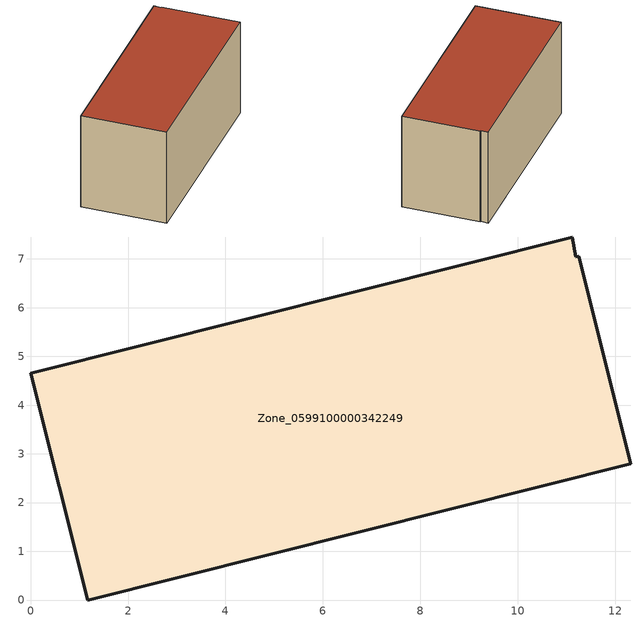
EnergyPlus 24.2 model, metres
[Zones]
Zone_0599100000342249
 floor ground (C_G): 1.17,0 0,4.65 11.12,7.45 11.2,7.05 11.25,7.06 12.32,2.8 z0
 wall outside (C_F): 1.17,0 12.32,2.8 11.25,7.06 11.2,7.05 11.12,7.45 0,4.65 1.17,0 z0:5.66
 roof outside (C_R): 0,4.65 1.17,0 12.32,2.8 11.25,7.06 11.2,7.05 11.12,7.45 z5.66
[BUILDING]
Pand.0599100000342249: North Axis=0; Terrain=City; Loads Convergence Tolerance Value=0.04; Temperature Convergence Tolerance Value=0.4; Solar Distribution=FullExterior; Maximum Number of Warmup Days=25; Minimum Number of Warmup Days=1
[Site:Location]
Rotterdam.The.Hague.AP_ZH_NLD Design_Conditions: Latitude=51.96; Longitude=4.45; Time Zone=1; Elevation=-4.5
[SITE:GROUNDTEMPERATURE:BUILDINGSURFACE]
18, 18, 18, 18, 18, 18, 18, 18, 18, 18, 18, 18
[MATERIAL] Thermal Absorptance=0.9; Solar Absorptance=0.7; Visible Absorptance=0.7
Name | Roughness | Thickness | Conductivity | Density | Specific Heat
G.TI.1992-2005 | MediumSmooth | 0.15 | 0.06 | 540 | 1210
F.TI.1992-2005 | Rough | 0.3 | 0.12 | 1920 | 840
R.TI.1992-2005 | MediumRough | 0.2 | 0.08 | 1500 | 1000
[CONSTRUCTION]
C_G: G.TI.1992-2005
C_F: F.TI.1992-2005
C_R: R.TI.1992-2005
[ZONE]
Zone_0599100000342249: Type=1; Multiplier=1; Ceiling Height=Autocalculate; Volume=Autocalculate; Floor Area=autocalculate; Part of Total Floor Area=Yes
[ZONEINFILTRATION:DESIGNFLOWRATE]
Infil_Zone_0599100000342249: Zone or ZoneList or Space or SpaceList=Zone_0599100000342249; Schedule=AlwaysOn; Design Flow Rate Calculation Method=Flow/Area; Flow Rate per Floor Area=0.0015; Constant Term Coefficient=1; Temperature Term Coefficient=0; Velocity Term Coefficient=0; Velocity Squared Term Coefficient=0
[HVACTEMPLATE:ZONE:IDEALLOADSAIRSYSTEM]
Zone_0599100000342249: Maximum Heating Supply Air Temperature=50; Minimum Cooling Supply Air Temperature=13; Maximum Heating Supply Air Humidity Ratio=0.0156; Minimum Cooling Supply Air Humidity Ratio=0.0077; Heating Limit=NoLimit; Cooling Limit=NoLimit; Dehumidification Control Type=ConstantSensibleHeatRatio; Cooling Sensible Heat Ratio=0.7; Dehumidification Setpoint=60; Humidification Control Type=None; Humidification Setpoint=30; Outdoor Air Method=None; Outdoor Air Flow Rate per Person=0.00944; Outdoor Air Flow Rate per Zone Floor Area=0; Outdoor Air Flow Rate per Zone=0; Demand Controlled Ventilation Type=None; Outdoor Air Economizer Type=NoEconomizer; Heat Recovery Type=None; Sensible Heat Recovery Effectiveness=0.7; Latent Heat Recovery Effectiveness=0.65
[ZONECONTROL:THERMOSTAT]
ThermostatControl_Zone_0599100000342249: Zone or ZoneList=Zone_0599100000342249; Control Type Schedule=DualSetpointControlType; Control 1=Thermostat_Zone_0599100000342249; Temperature Difference Between Cutout And Setpoint=0
[THERMOSTATSETPOINT:DUALSETPOINT]
Thermostat_Zone_0599100000342249: Heating Setpoint Temperature Schedule=HeatingSetpoint_Zone_0599100000342249; Cooling Setpoint Temperature Schedule=CoolingSetpoint_Zone_0599100000342249
[SCHEDULE:COMPACT]
HeatingSetpoint_Zone_0599100000342249: Through: 12/31, For: AllDays, Until: 24:00, 21
CoolingSetpoint_Zone_0599100000342249: Through: 12/31, For: AllDays, Until: 24:00, 24
DualSetpointControlType: Through: 12/31, For: AllDays, Until: 24:00, 4
AlwaysOn: Through: 12/31, For: AllDays, Until: 24:00, 1
